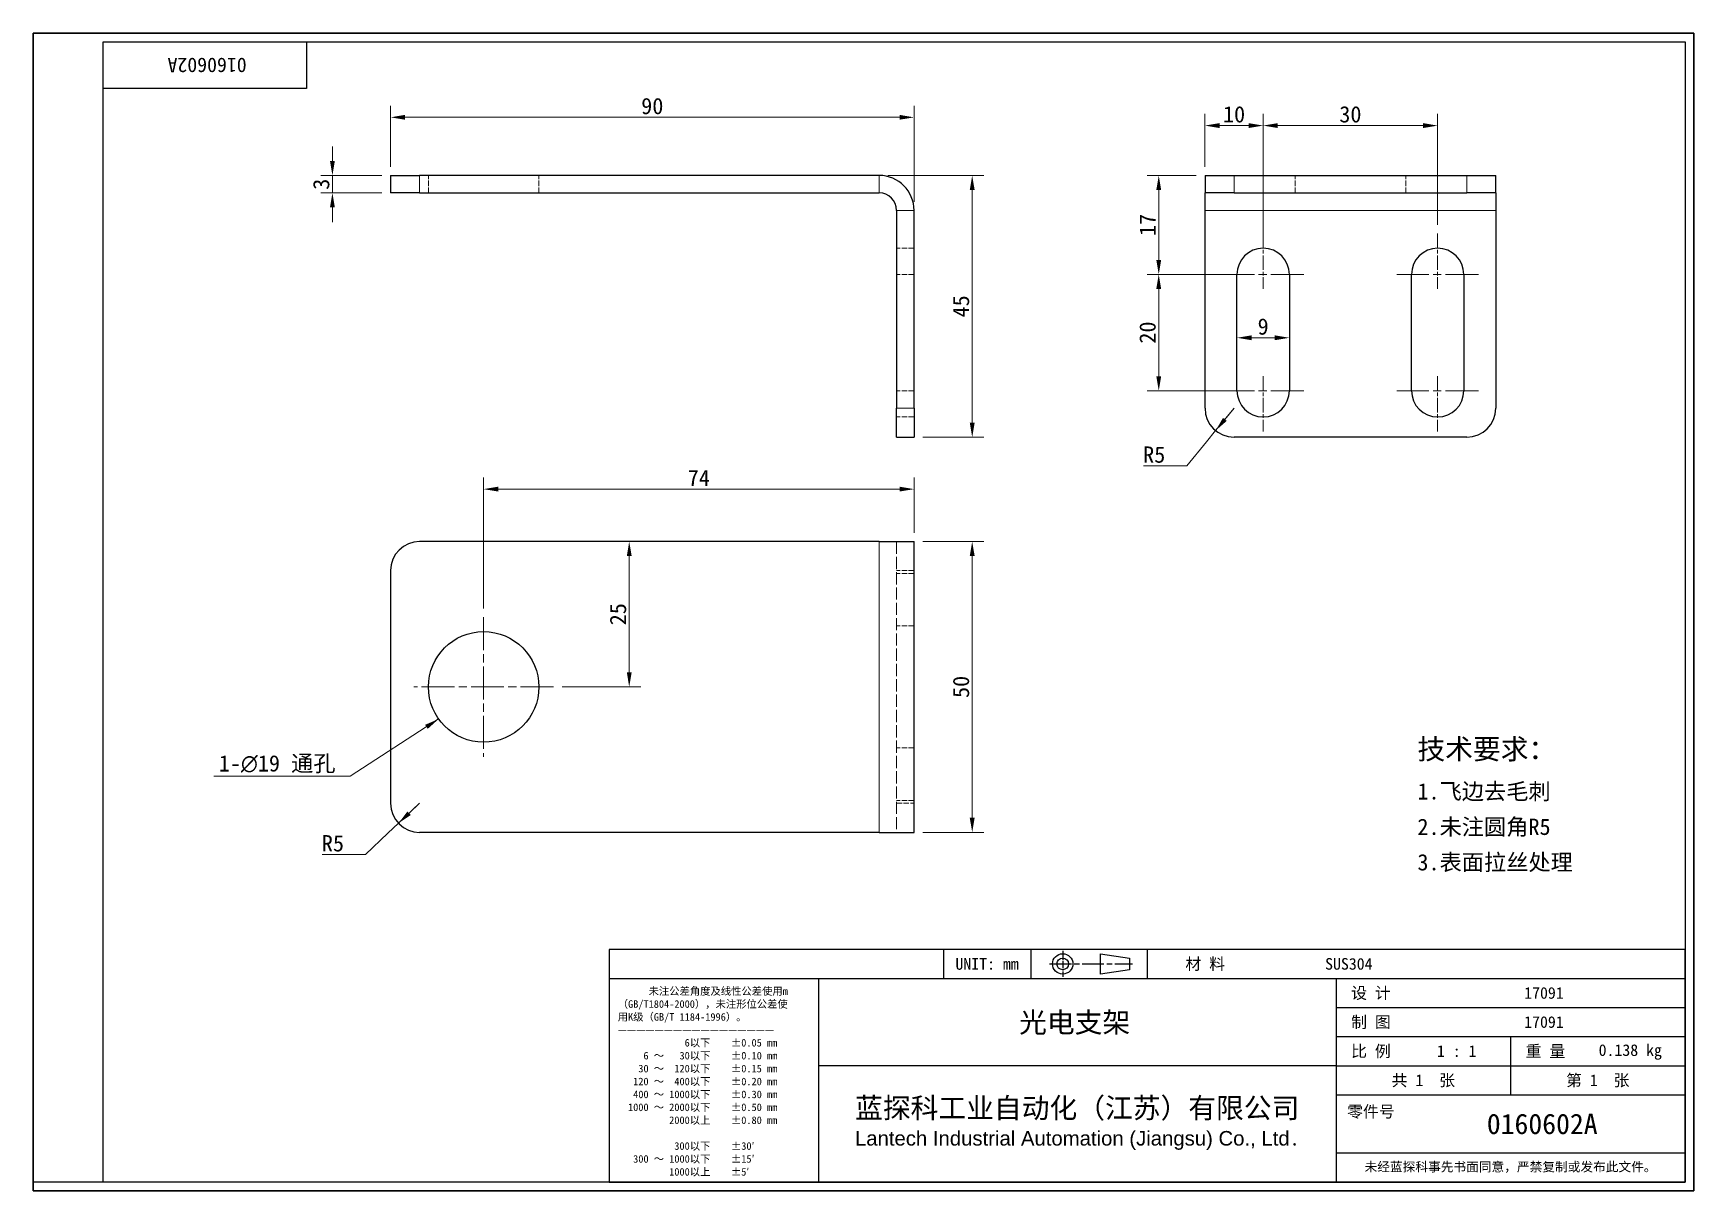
# Model space of a CAD drawing. Header units: millimetres. Extents: x 6 to 292, y 5 to 205.
import ezdxf
from ezdxf.enums import TextEntityAlignment as Align

# ---------------------------------------------------------------- set-up
doc = ezdxf.new("R2010")
doc.units = ezdxf.units.MM
doc.linetypes.add('CHAIN', pattern=[0.3543, 0.2362, -0.0295, 0.0591, -0.0295])
doc.linetypes.add('DASHED', pattern=[0.2067, 0.1654, -0.0413])
for name, color, linetype, lineweight in [('1', 7, 'Continuous', 18), ('可见 (ISO)', 7, 'Continuous', 25), ('可见窄的 (ISO)', 7, 'Continuous', 18), ('图框 (ISO)', 7, 'Continuous', 35), ('标题 (ISO)', 7, 'Continuous', 25)]:
    doc.layers.add(name, color=color, linetype=linetype, lineweight=lineweight)
for name, color, linetype, lineweight, true_color in [('中心标记 (ISO)', 1, 'CHAIN', 18, 0xff0000), ('尺寸 (ISO)', 7, 'Continuous', 18, 0x008000), ('符号 (ISO)', 7, 'Continuous', 18, 0x008000), ('隐藏 (ISO)', 5, 'DASHED', 18, 0x0000ff), ('隐藏窄的 (ISO)', 5, 'DASHED', 18, 0x0000ff)]:
    doc.layers.add(name, color=color, linetype=linetype, lineweight=lineweight, true_color=true_color)
doc.styles.add('文本样式164', font='SimSun.ttf')
doc.styles.add('文本样式165', font='SimSun.ttf')
doc.styles.add('文本样式74', font='SimSun.ttf')
doc.styles.add('最新国标', font='simfang.ttf')
doc.styles.add('注释文本 (ISO)', font='simfang.ttf')
doc.dimstyles.new('默认 (GB)', dxfattribs={"dimtxt": 2.8, "dimasz": 2.5, "dimexe": 2, "dimexo": 1.5, "dimgap": 0.5, "dimtad": 1, "dimtoh": 1, "dimdsep": 46, "dimtxsty": '最新国标', "dimcen": 0.09, "dimdle": 10, "dimclrd": 256, "dimclre": 256, "dimclrt": 256, "dimaunit": 1, "dimadec": 3, "dimazin": 2, "dimtfac": 0.535714, "dimtdec": 3, "dimtmove": 0, "dimatfit": 3, "dimfxl": 0, "dimtolj": 1, "dimlwd": -1, "dimlwe": -1, "dimarcsym": 0})
doc.dimstyles.new('默认 (GB)$7', dxfattribs={"dimtxt": 2.8, "dimasz": 2.5, "dimexe": 2, "dimexo": 1.5, "dimgap": 0.5, "dimtad": 1, "dimtoh": 1, "dimdsep": 46, "dimtxsty": '最新国标', "dimcen": 0.09, "dimdle": 10, "dimclrd": 256, "dimclre": 256, "dimclrt": 256, "dimaunit": 1, "dimadec": 3, "dimazin": 2, "dimtfac": 0.535714, "dimtdec": 3, "dimtmove": 0, "dimatfit": 3, "dimfxl": 0, "dimtolj": 1, "dimlwd": -1, "dimlwe": -1, "dimarcsym": 0})

# ---------------------------------------------------------------- blocks, each defined once
blk = doc.blocks.new('图框 最新国标')
at = {"layer": '图框 (ISO)'}
for p, q in [((6, 7), (6, 204.5)), ((6, 204.5), (291.5, 204.5)), ((291.5, 204.5), (291.5, 5.5)), ((6, 7), (6, 5.5)), ((6, 7), (6, 5.5)), ((291.5, 5.5), (6, 5.5))]:
    blk.add_line(p, q, dxfattribs=at)
at = {"layer": '图框 (ISO)', "color": 7, "linetype": 'Continuous', "lineweight": 25}
for p, q in [((18, 203), (290, 203)), ((18, 7), (18, 203)), ((18, 203), (290, 203)), ((53, 203), (53, 195)), ((290, 203), (290, 7)), ((290, 203), (290, 7)), ((53, 195), (18, 195)), ((290, 7), (6, 7)), ((290, 7), (18, 7))]:
    blk.add_line(p, q, dxfattribs=at)
at = {"layer": '图框 (ISO)', "style": '文本样式74'}
blk.add_attdef('零件代号_001', (42.7, 200.25), '', height=2.5, rotation=180, dxfattribs=at)
blk = doc.blocks.new('标题栏 副本 最新国标')
at = {"layer": '标题 (ISO)'}
for p, q in [((381.98, -183.84), (196.98, -183.84)), ((196.98, -183.84), (196.98, -223.84)), ((254.48, -183.84), (254.48, -188.84)), ((269.48, -183.84), (269.48, -188.84)), ((281.48, -188.09), (281.48, -184.59)), ((281.48, -184.59), (286.48, -185.34)), ((286.48, -185.34), (286.48, -187.34)), ((289.48, -183.84), (289.48, -188.84)), ((381.98, -223.84), (381.98, -183.84)), ((383.48, -183.84), (383.48, -225.34)), ((286.48, -187.34), (281.48, -188.09)), ((196.98, -188.84), (381.98, -188.84)), ((232.98, -188.84), (232.98, -223.84)), ((321.98, -188.84), (321.98, -223.84)), ((321.98, -193.84), (381.98, -193.84)), ((321.98, -198.84), (381.98, -198.84)), ((351.98, -198.84), (351.98, -208.84)), ((321.98, -203.84), (232.98, -203.84)), ((321.98, -203.84), (381.98, -203.84)), ((321.98, -208.84), (381.98, -208.84)), ((321.98, -218.84), (381.98, -218.84)), ((196.98, -223.84), (381.98, -223.84)), ((383.48, -225.34), (196.98, -225.34))]:
    blk.add_line(p, q, dxfattribs=at)
at = {"layer": '标题 (ISO)', "linetype": 'CHAIN', "ltscale": 5.000333}
blk.add_line((274.98, -184.09), (274.98, -188.59), dxfattribs=at)
at = {"layer": '标题 (ISO)', "linetype": 'CHAIN', "ltscale": 15.834605}
blk.add_line((272.73, -186.34), (286.98, -186.34), dxfattribs=at)
at = {"layer": '标题 (ISO)'}
for radius in [1.75, 1]:
    blk.add_circle((274.98, -186.34), radius, dxfattribs=at)
at = {"layer": '1', "style": '文本样式164'}
for s, p in [('UNIT: mm', (261.98, -186.34)), ('材 料', (299.48, -186.34)), ('设 计', (327.98, -191.34)), ('制 图', (327.98, -196.34)), ('比 例', (327.98, -201.34)), ('重 量', (357.98, -201.34)), ('共 1  张', (336.98, -206.34)), ('第 1  张', (366.98, -206.34))]:
    blk.add_text(s, height=2, dxfattribs=at).set_placement(p, align=Align.MIDDLE_CENTER)
at = {"layer": '标题 (ISO)', "style": '注释文本 (ISO)'}
for s, insert, char_height, attachment_point, line_spacing_factor in [('\\fSimSun|b0|i0;{\\H1.3000;      未注公差角度及线性公差使用m\\P}\\fSimSun|b0|i0;{\\H1.3000;（GB/T1804-2000），未注形位公差使\\P}\\fSimSun|b0|i0;{\\H1.3000;用K级（GB/T 1184-1996）。\\P}\\fSimSun|b0|i0;{\\H1.3000;—————————————————\\P}\\fSimSun|b0|i0;{\\H1.3000;             6以下    ±0.05 mm\\P}\\fSimSun|b0|i0;{\\H1.3000;     6 ～   30以下    ±0.10 mm\\P}\\fSimSun|b0|i0;{\\H1.3000;    30 ～  120以下    ±0.15 mm\\P}\\fSimSun|b0|i0;{\\H1.3000;   120 ～  400以下    ±0.20 mm\\P}\\fSimSun|b0|i0;{\\H1.3000;   400 ～ 1000以下    ±0.30 mm\\P}\\fSimSun|b0|i0;{\\H1.3000;  1000 ～ 2000以下    ±0.50 mm\\P}\\fSimSun|b0|i0;{\\H1.3000;          2000以上    ±0.80 mm\\P}\\fSimSun|b0|i0;{\\H1.3000;\\P}\\fSimSun|b0|i0;{\\H1.3000;           300以下    ±30′\\P}\\fSimSun|b0|i0;{\\H1.3000;   300 ～ 1000以下    ±15′\\P}\\fSimSun|b0|i0;{\\H1.3000;          1000以上    ±5′}', (198.48, -206.63), 1.3, 4, 1.023913), ('{\\fMicrosoft YaHei|b0|i0|c134|p34;\\H1.75x;蓝探科工业自动化（江苏）有限公司\\P\\fArial|b0|i0|c0|p34;\\H0.71429x;Lantech Industrial Automation (Jiangsu) Co., Ltd\\fFangSong|b0|i0|c134|p49;.\\H1.15195x; }', (277.48, -213.84), 2, 5, 0.978695)]:
    blk.add_mtext(s, dxfattribs=dict(at, insert=insert, char_height=char_height, attachment_point=attachment_point, line_spacing_factor=line_spacing_factor))
at = {"layer": '标题 (ISO)', "attachment_point": 5, "style": '注释文本 (ISO)'}
for s, insert, char_height in [('\\fFangSong|b0|i0;零件号', (327.98, -211.84), 2), ('\\fSimSun|b0|i0;{\\H1.6000;未经蓝探科事先书面同意，严禁复制或发布此文件。}', (351.98, -221.34), 1.6)]:
    blk.add_mtext(s, dxfattribs=dict(at, insert=insert, char_height=char_height))
at = {"layer": '标题 (ISO)'}
for tag, p, height, style in [('材料_001', (320.09, -187.33), 2, '注释文本 (ISO)'), ('设计人_001', (354.32, -192.33), 2, '注释文本 (ISO)'), ('库存编号_001', (267.49, -198.14), 3.5, '文本样式165'), ('设计人_001', (354.32, -197.33), 2, '注释文本 (ISO)'), ('视图比例_001', (339.32, -202.33), 2, '注释文本 (ISO)'), ('质量\\P3;_001', (367.12, -202.16), 2, '注释文本 (ISO)'), ('零件代号_001', (347.9, -215.59), 3.5, '文本样式165')]:
    blk.add_attdef(tag, p, '', height=height, dxfattribs=dict(at, style=style))
blk = doc.blocks.new('*D5')
at = {"layer": 'Defpoints', "color": 0, "transparency": 16777216}
for p in [(157.44, 190.04), (67.44, 180.04), (157.44, 174.04)]:
    blk.add_point(p, dxfattribs=at)
at = {"layer": '尺寸 (ISO)', "color": 116, "true_color": 0x00803f, "transparency": 16777216}
for p, q in [((67.44, 181.54), (67.44, 192.04)), ((157.44, 175.54), (157.44, 192.04)), ((69.94, 190.04), (154.94, 190.04))]:
    blk.add_line(p, q, dxfattribs=at)
for points in [[(69.94, 190.46), (69.94, 189.63), (67.44, 190.04)], [(154.94, 190.46), (154.94, 189.63), (157.44, 190.04)]]:
    blk.add_solid(points, dxfattribs=at)
at = {"layer": '尺寸 (ISO)', "transparency": 16777216, "insert": (112.44, 191.96), "char_height": 2.8, "attachment_point": 5, "style": '最新国标'}
blk.add_mtext('\\A1;90', dxfattribs=at)
blk = doc.blocks.new('*D6')
at = {"layer": 'Defpoints', "color": 0, "transparency": 16777216}
for p in [(151.44, 180.04), (157.44, 135.04), (167.44, 135.04)]:
    blk.add_point(p, dxfattribs=at)
at = {"layer": '尺寸 (ISO)', "color": 116, "true_color": 0x00803f, "transparency": 16777216}
for p, q in [((152.94, 180.04), (169.44, 180.04)), ((167.44, 177.54), (167.44, 137.54)), ((158.94, 135.04), (169.44, 135.04))]:
    blk.add_line(p, q, dxfattribs=at)
for points in [[(167.02, 177.54), (167.86, 177.54), (167.44, 180.04)], [(167.02, 137.54), (167.86, 137.54), (167.44, 135.04)]]:
    blk.add_solid(points, dxfattribs=at)
at = {"layer": '尺寸 (ISO)', "transparency": 16777216, "insert": (165.53, 157.54), "char_height": 2.8, "attachment_point": 5, "rotation": 90, "style": '最新国标'}
blk.add_mtext('\\A1;45', dxfattribs=at)
blk = doc.blocks.new('*D7')
at = {"layer": 'Defpoints', "color": 0, "transparency": 16777216}
for p in [(67.44, 180.04), (57.44, 177.04), (67.44, 177.04)]:
    blk.add_point(p, dxfattribs=at)
at = {"layer": '尺寸 (ISO)', "color": 116, "true_color": 0x00803f, "transparency": 16777216}
for p, q in [((57.44, 182.54), (57.44, 185.04)), ((65.94, 180.04), (55.44, 180.04)), ((57.44, 180.04), (57.44, 177.04)), ((65.94, 177.04), (55.44, 177.04)), ((57.44, 174.54), (57.44, 172.04))]:
    blk.add_line(p, q, dxfattribs=at)
for points in [[(57.02, 182.54), (57.86, 182.54), (57.44, 180.04)], [(57.02, 174.54), (57.86, 174.54), (57.44, 177.04)]]:
    blk.add_solid(points, dxfattribs=at)
at = {"layer": '尺寸 (ISO)', "transparency": 16777216, "insert": (55.53, 178.54), "char_height": 2.8, "attachment_point": 5, "rotation": 90, "style": '最新国标'}
blk.add_mtext('\\A1;3', dxfattribs=at)
blk = doc.blocks.new('*D8')
at = {"layer": 'Defpoints', "color": 0, "transparency": 16777216}
for p in [(157.44, 126.12), (157.44, 117.12), (83.44, 104.12)]:
    blk.add_point(p, dxfattribs=at)
at = {"layer": '尺寸 (ISO)', "color": 116, "true_color": 0x00803f, "transparency": 16777216}
for p, q in [((83.44, 105.62), (83.44, 128.12)), ((85.94, 126.12), (154.94, 126.12)), ((157.44, 118.62), (157.44, 128.12))]:
    blk.add_line(p, q, dxfattribs=at)
for points in [[(85.94, 126.54), (85.94, 125.71), (83.44, 126.12)], [(154.94, 126.54), (154.94, 125.71), (157.44, 126.12)]]:
    blk.add_solid(points, dxfattribs=at)
at = {"layer": '尺寸 (ISO)', "transparency": 16777216, "insert": (120.44, 128.04), "char_height": 2.8, "attachment_point": 5, "style": '最新国标'}
blk.add_mtext('\\A1;74', dxfattribs=at)
blk = doc.blocks.new('*D9')
at = {"layer": 'Defpoints', "color": 0, "transparency": 16777216}
for p in [(157.44, 117.12), (167.44, 117.12), (157.44, 67.12)]:
    blk.add_point(p, dxfattribs=at)
at = {"layer": '尺寸 (ISO)', "color": 116, "true_color": 0x00803f, "transparency": 16777216}
for p, q in [((158.94, 117.12), (169.44, 117.12)), ((167.44, 69.62), (167.44, 114.62)), ((158.94, 67.12), (169.44, 67.12))]:
    blk.add_line(p, q, dxfattribs=at)
for points in [[(167.02, 114.62), (167.86, 114.62), (167.44, 117.12)], [(167.02, 69.62), (167.86, 69.62), (167.44, 67.12)]]:
    blk.add_solid(points, dxfattribs=at)
at = {"layer": '尺寸 (ISO)', "transparency": 16777216, "insert": (165.53, 92.12), "char_height": 2.8, "attachment_point": 5, "rotation": 90, "style": '最新国标'}
blk.add_mtext('\\A1;50', dxfattribs=at)
blk = doc.blocks.new('*D10')
at = {"layer": 'Defpoints', "color": 0, "transparency": 16777216}
for p in [(108.47, 117.12), (113.69, 117.12), (95.44, 92.12)]:
    blk.add_point(p, dxfattribs=at)
at = {"layer": '尺寸 (ISO)', "color": 116, "true_color": 0x00803f, "transparency": 16777216}
for p, q in [((108.47, 94.62), (108.47, 114.62)), ((96.94, 92.12), (110.47, 92.12))]:
    blk.add_line(p, q, dxfattribs=at)
for points in [[(108.06, 114.62), (108.89, 114.62), (108.47, 117.12)], [(108.06, 94.62), (108.89, 94.62), (108.47, 92.12)]]:
    blk.add_solid(points, dxfattribs=at)
at = {"layer": '尺寸 (ISO)', "transparency": 16777216, "insert": (106.56, 104.62), "char_height": 2.8, "attachment_point": 5, "rotation": 90, "style": '最新国标'}
blk.add_mtext('\\A1;25', dxfattribs=at)
blk = doc.blocks.new('*D11')
at = {"layer": 'Defpoints', "color": 0, "transparency": 16777216}
for p in [(199.51, 180.04), (207.46, 180.04), (212.96, 163.04)]:
    blk.add_point(p, dxfattribs=at)
at = {"layer": '尺寸 (ISO)', "color": 116, "true_color": 0x00803f, "transparency": 16777216}
for p, q in [((205.96, 180.04), (197.51, 180.04)), ((199.51, 165.54), (199.51, 177.54)), ((211.46, 163.04), (197.51, 163.04))]:
    blk.add_line(p, q, dxfattribs=at)
for points in [[(199.09, 177.54), (199.93, 177.54), (199.51, 180.04)], [(199.09, 165.54), (199.93, 165.54), (199.51, 163.04)]]:
    blk.add_solid(points, dxfattribs=at)
at = {"layer": '尺寸 (ISO)', "transparency": 16777216, "insert": (197.6, 171.54), "char_height": 2.8, "attachment_point": 5, "rotation": 90, "style": '最新国标'}
blk.add_mtext('\\A1;17', dxfattribs=at)
blk = doc.blocks.new('*D12')
at = {"layer": 'Defpoints', "color": 0, "transparency": 16777216}
for p in [(199.51, 163.04), (212.96, 163.04), (212.96, 143.04)]:
    blk.add_point(p, dxfattribs=at)
at = {"layer": '尺寸 (ISO)', "color": 116, "true_color": 0x00803f, "transparency": 16777216}
for p, q in [((211.46, 163.04), (197.51, 163.04)), ((199.51, 145.54), (199.51, 160.54)), ((211.46, 143.04), (197.51, 143.04))]:
    blk.add_line(p, q, dxfattribs=at)
for points in [[(199.09, 160.54), (199.93, 160.54), (199.51, 163.04)], [(199.09, 145.54), (199.93, 145.54), (199.51, 143.04)]]:
    blk.add_solid(points, dxfattribs=at)
at = {"layer": '尺寸 (ISO)', "transparency": 16777216, "insert": (197.6, 153.04), "char_height": 2.8, "attachment_point": 5, "rotation": 90, "style": '最新国标'}
blk.add_mtext('\\A1;20', dxfattribs=at)
blk = doc.blocks.new('*D13')
at = {"layer": 'Defpoints', "color": 0, "transparency": 16777216}
for p in [(207.46, 188.62), (207.46, 180.04), (217.46, 170.04)]:
    blk.add_point(p, dxfattribs=at)
at = {"layer": '尺寸 (ISO)', "color": 116, "true_color": 0x00803f, "transparency": 16777216}
for p, q in [((207.46, 181.54), (207.46, 190.62)), ((214.96, 188.62), (209.96, 188.62)), ((217.46, 171.54), (217.46, 190.62))]:
    blk.add_line(p, q, dxfattribs=at)
for points in [[(209.96, 189.04), (209.96, 188.2), (207.46, 188.62)], [(214.96, 189.04), (214.96, 188.2), (217.46, 188.62)]]:
    blk.add_solid(points, dxfattribs=at)
at = {"layer": '尺寸 (ISO)', "transparency": 16777216, "insert": (212.46, 190.54), "char_height": 2.8, "attachment_point": 5, "style": '最新国标'}
blk.add_mtext('\\A1;10', dxfattribs=at)
blk = doc.blocks.new('*D14')
at = {"layer": 'Defpoints', "color": 0, "transparency": 16777216}
for p in [(217.46, 188.62), (247.46, 170.04), (217.46, 167.54)]:
    blk.add_point(p, dxfattribs=at)
at = {"layer": '尺寸 (ISO)', "color": 116, "true_color": 0x00803f, "transparency": 16777216}
for p, q in [((217.46, 169.04), (217.46, 190.62)), ((244.96, 188.62), (219.96, 188.62)), ((247.46, 171.54), (247.46, 190.62))]:
    blk.add_line(p, q, dxfattribs=at)
for points in [[(219.96, 189.04), (219.96, 188.2), (217.46, 188.62)], [(244.96, 189.04), (244.96, 188.2), (247.46, 188.62)]]:
    blk.add_solid(points, dxfattribs=at)
at = {"layer": '尺寸 (ISO)', "transparency": 16777216, "insert": (232.46, 190.54), "char_height": 2.8, "attachment_point": 5, "style": '最新国标'}
blk.add_mtext('\\A1;30', dxfattribs=at)
blk = doc.blocks.new('*D15')
at = {"layer": 'Defpoints', "color": 0, "transparency": 16777216}
for p in [(212.96, 152.14), (221.96, 152.14), (221.96, 152.14)]:
    blk.add_point(p, dxfattribs=at)
at = {"layer": '尺寸 (ISO)', "color": 116, "true_color": 0x00803f, "transparency": 16777216}
blk.add_line((215.46, 152.14), (219.46, 152.14), dxfattribs=at)
for points in [[(215.46, 152.56), (215.46, 151.73), (212.96, 152.14)], [(219.46, 152.56), (219.46, 151.73), (221.96, 152.14)]]:
    blk.add_solid(points, dxfattribs=at)
at = {"layer": '尺寸 (ISO)', "transparency": 16777216, "insert": (217.46, 154.06), "char_height": 2.8, "attachment_point": 5, "style": '最新国标'}
blk.add_mtext('\\A1;9', dxfattribs=at)
blk = doc.blocks.new('*D16')
at = {"layer": 'Defpoints', "color": 0, "transparency": 16777216}
for p in [(212.46, 140.04), (209.29, 136.18)]:
    blk.add_point(p, dxfattribs=at)
at = {"layer": '尺寸 (ISO)', "color": 116, "true_color": 0x00803f, "transparency": 16777216}
for p, q in [((212.46, 140.04), (209.29, 136.18)), ((210.88, 138.11), (212.46, 140.04)), ((204.33, 130.12), (207.71, 134.24)), ((209.29, 136.18), (207.71, 134.24)), ((196.87, 130.12), (204.33, 130.12))]:
    blk.add_line(p, q, dxfattribs=at)
blk.add_solid([(210.56, 138.37), (211.2, 137.85), (209.29, 136.18)], dxfattribs=at)
at = {"layer": '尺寸 (ISO)', "transparency": 16777216, "insert": (198.73, 132.04), "char_height": 2.8, "attachment_point": 5, "style": '最新国标'}
blk.add_mtext('\\A1;R5', dxfattribs=at)
blk = doc.blocks.new('*D17')
at = {"layer": 'Defpoints', "color": 0, "transparency": 16777216}
for p in [(72.44, 72.12), (68.81, 68.68)]:
    blk.add_point(p, dxfattribs=at)
at = {"layer": '尺寸 (ISO)', "color": 116, "true_color": 0x00803f, "transparency": 16777216}
for p, q in [((72.44, 72.12), (68.81, 68.68)), ((70.63, 70.4), (72.44, 72.12)), ((68.81, 68.68), (66.99, 66.97)), ((63.12, 63.3), (66.99, 66.97)), ((55.67, 63.3), (63.12, 63.3))]:
    blk.add_line(p, q, dxfattribs=at)
blk.add_solid([(70.34, 70.71), (70.91, 70.1), (68.81, 68.68)], dxfattribs=at)
at = {"layer": '尺寸 (ISO)', "transparency": 16777216, "insert": (57.53, 65.22), "char_height": 2.8, "attachment_point": 5, "style": '最新国标'}
blk.add_mtext('\\A1;R5', dxfattribs=at)

msp = doc.modelspace()

# ---------------------------------------------------------------- linework, layer by layer
at = {"layer": '中心标记 (ISO)', "ltscale": 10.556371}
for p, q in [((217.4644, 170.0421), (217.4644, 160.5421)), ((247.4644, 170.0421), (247.4644, 160.5421)), ((217.4644, 145.5421), (217.4644, 136.0421)), ((247.4644, 145.5421), (247.4644, 136.0421))]:
    msp.add_line(p, q, dxfattribs=at)
at = {"layer": '中心标记 (ISO)', "ltscale": 23.990969}
for p, q in [((224.4644, 163.0421), (210.4644, 163.0421)), ((254.4644, 163.0421), (240.4644, 163.0421)), ((224.4644, 143.0421), (210.4644, 143.0421)), ((254.4644, 143.0421), (240.4644, 143.0421)), ((83.4417, 104.122), (83.4417, 80.122)), ((95.4417, 92.122), (71.4417, 92.122))]:
    msp.add_line(p, q, dxfattribs=at)
at = {"layer": '可见 (ISO)'}
for p, q in [((67.4417, 180.0421), (72.4417, 180.0421)), ((67.4417, 180.0421), (67.4417, 177.0421)), ((151.4417, 180.0421), (72.4417, 180.0421)), ((207.4644, 180.0421), (212.4644, 180.0421)), ((207.4644, 180.0421), (207.4644, 177.0421)), ((212.4644, 180.0421), (252.4644, 180.0421)), ((252.4644, 180.0421), (257.4644, 180.0421)), ((257.4644, 177.0421), (257.4644, 180.0421)), ((72.4417, 177.0421), (67.4417, 177.0421)), ((72.4417, 177.0421), (151.4417, 177.0421)), ((212.4644, 177.0421), (207.4644, 177.0421)), ((207.4644, 174.0421), (207.4644, 177.0421)), ((212.4644, 177.0421), (252.4644, 177.0421)), ((257.4644, 177.0421), (252.4644, 177.0421)), ((257.4644, 177.0421), (257.4644, 174.0421)), ((154.4417, 174.0421), (154.4417, 140.0421)), ((157.4417, 140.0421), (157.4417, 174.0421)), ((207.4644, 140.0421), (207.4644, 174.0421)), ((257.4644, 174.0421), (257.4644, 140.0421)), ((212.9644, 143.0421), (212.9644, 163.0421)), ((221.9644, 163.0421), (221.9644, 143.0421)), ((242.9644, 143.0421), (242.9644, 163.0421)), ((251.9644, 163.0421), (251.9644, 143.0421)), ((154.4417, 135.0421), (154.4417, 140.0421)), ((157.4417, 140.0421), (157.4417, 135.0421)), ((154.4417, 135.0421), (157.4417, 135.0421)), ((252.4644, 135.0421), (212.4644, 135.0421)), ((151.4417, 117.122), (72.4417, 117.122)), ((151.4417, 117.122), (157.4417, 117.122)), ((157.4417, 67.122), (157.4417, 117.122)), ((67.4417, 112.122), (67.4417, 72.122)), ((151.4417, 67.122), (72.4417, 67.122)), ((151.4417, 67.122), (157.4417, 67.122))]:
    msp.add_line(p, q, dxfattribs=at)
msp.add_circle((83.4417, 92.122), 9.5, dxfattribs=at)
for centre, radius, start, end in [((151.4417, 174.0421), 6, 0, 90), ((151.4417, 174.0421), 3, 0, 90), ((217.4644, 163.0421), 4.5, 0, 180), ((247.4644, 163.0421), 4.5, 0, 180), ((217.4644, 143.0421), 4.5, 180, 0), ((247.4644, 143.0421), 4.5, 180, 0), ((212.4644, 140.0421), 5, 180, 270), ((252.4644, 140.0421), 5, 270, 0), ((72.4417, 112.122), 5, 90, 180), ((72.4417, 72.122), 5, 180, 270)]:
    msp.add_arc(centre, radius, start, end, dxfattribs=at)
at = {"layer": '可见窄的 (ISO)'}
for p, q in [((72.4417, 177.0421), (72.4417, 180.0421)), ((151.4417, 177.0421), (151.4417, 180.0421)), ((212.4644, 177.0421), (212.4644, 180.0421)), ((252.4644, 180.0421), (252.4644, 177.0421)), ((154.4417, 174.0421), (157.4417, 174.0421)), ((207.4644, 174.0421), (257.4644, 174.0421)), ((157.4417, 140.0421), (154.4417, 140.0421)), ((151.4417, 67.122), (151.4417, 117.122))]:
    msp.add_line(p, q, dxfattribs=at)
at = {"layer": '隐藏 (ISO)', "ltscale": 5.71399}
for p, q in [((73.9417, 177.0421), (73.9417, 180.0421)), ((92.9417, 177.0421), (92.9417, 180.0421)), ((222.9644, 177.0421), (222.9644, 180.0421)), ((241.9644, 177.0421), (241.9644, 180.0421)), ((157.4417, 167.5421), (154.4417, 167.5421)), ((157.4417, 138.5421), (154.4417, 138.5421)), ((157.4417, 111.622), (154.4417, 111.622)), ((157.4417, 102.622), (154.4417, 102.622)), ((157.4417, 81.622), (154.4417, 81.622)), ((157.4417, 72.622), (154.4417, 72.622))]:
    msp.add_line(p, q, dxfattribs=at)
at = {"layer": '隐藏 (ISO)', "ltscale": 12.731393}
msp.add_line((154.4417, 117.122), (154.4417, 67.122), dxfattribs=at)
at = {"layer": '隐藏窄的 (ISO)', "ltscale": 5.71399}
for p, q in [((157.4417, 163.0421), (154.4417, 163.0421)), ((157.4417, 143.0421), (154.4417, 143.0421)), ((157.4417, 112.122), (154.4417, 112.122)), ((154.4417, 72.122), (157.4417, 72.122))]:
    msp.add_line(p, q, dxfattribs=at)

# ---------------------------------------------------------------- block references
msp.add_blockref('图框 最新国标', (0, 0)).add_auto_attribs({'零件代号_001': '0160602A'})
ref = msp.add_blockref('标题栏 副本 最新国标', (-91.9825, 230.8443))
ref.add_attrib('零件代号_001', '0160602A', (255.9204, 15.25), dxfattribs={"layer": '标题 (ISO)', "height": 3.5, "style": '文本样式165'})
ref.add_attrib('库存编号_001', '光电支架', (175.5084, 32.7011), dxfattribs={"layer": '标题 (ISO)', "height": 3.5, "style": '文本样式165'})
ref.add_attrib('质量\\P3;_001', '0.138 kg', (275.1371, 28.6829), dxfattribs={"layer": '标题 (ISO)', "height": 2, "style": '注释文本 (ISO)'})
ref.add_attrib('视图比例_001', '1 : 1', (247.3371, 28.5171), dxfattribs={"layer": '标题 (ISO)', "height": 2, "style": '注释文本 (ISO)'})
ref.add_attrib('设计人_001', '17091', (262.3371, 38.5114), dxfattribs={"layer": '标题 (ISO)', "height": 2, "style": '注释文本 (ISO)'})
ref.add_attrib('设计人_001', '17091', (262.3371, 33.5114), dxfattribs={"layer": '标题 (ISO)', "height": 2, "style": '注释文本 (ISO)'})
ref.add_attrib('材料_001', 'SUS304', (228.1114, 43.5114), dxfattribs={"layer": '标题 (ISO)', "height": 2, "style": '注释文本 (ISO)'})

# ---------------------------------------------------------------- texts
at = {"layer": '符号 (ISO)'}
for s, insert, char_height, width, attachment_point, line_spacing_factor, style in [('{\\H1.75x;技术要求：\\H0.8x;\\P1.飞边去毛刺\\P2.未注圆角R5\\P3.表面拉丝处理}', (243.9847, 71.7266), 2, 29.34269, 4, 1.305367, '注释文本 (ISO)'), ('1-\\fAIGDT|b0|i0;{\\H2.8000;n}\\fFangSong|b0|i0;{\\H2.8000;19 通孔}', (57.9743, 77.273), 2.8, 22.221006, 9, 0.49, '最新国标')]:
    msp.add_mtext(s, dxfattribs=dict(at, insert=insert, char_height=char_height, width=width, attachment_point=attachment_point, line_spacing_factor=line_spacing_factor, style=style))

# ---------------------------------------------------------------- dimensions: what is measured, and where the dimension line sits
at = {"layer": '尺寸 (ISO)', "color": 116, "true_color": 0x00803f}
for base, p1, p2, override, picture, middle in [((157.4417, 190.0421), (67.4417, 180.0421), (157.4417, 174.0421), {"dimgap": 0.5, "dimtoh": 0, "dimdec": 2, "dimtol": 0, "dimlim": 0, "dimtp": 0, "dimtm": 0, "dimtdec": 3, "dimtofl": 0, "dimatfit": 1}, '*D5', (112.4417, 190.0421)), ((221.9644, 152.1428), (212.9644, 152.1428), (221.9644, 152.1428), {"dimgap": 0.5, "dimtoh": 0, "dimdec": 2, "dimse1": 1, "dimse2": 1, "dimtol": 0, "dimlim": 0, "dimtp": 0, "dimtm": 0, "dimtdec": 3, "dimtofl": 0, "dimatfit": 1}, '*D15', (217.4644, 152.1428))]:
    dim = msp.add_linear_dim(base=base, p1=p1, p2=p2, dimstyle='默认 (GB)', override=override, dxfattribs=at)
    dim.commit()
    dim.dimension.update_dxf_attribs({"geometry": picture, "text_midpoint": middle, "dimtype": 160})
for base, p1, p2, angle, override, picture, middle in [((207.4644, 188.6198), (217.4644, 170.0421), (207.4644, 180.0421), 180, {"dimgap": 0.5, "dimtoh": 0, "dimdec": 2, "dimtol": 0, "dimlim": 0, "dimtp": 0, "dimtm": 0, "dimtdec": 3, "dimtofl": 0, "dimatfit": 1}, '*D13', (212.4644, 188.6198)), ((217.4644, 188.6198), (247.4644, 170.0421), (217.4644, 167.5421), 180, {"dimgap": 0.5, "dimtoh": 0, "dimdec": 2, "dimtol": 0, "dimlim": 0, "dimtp": 0, "dimtm": 0, "dimtdec": 3, "dimtofl": 0, "dimatfit": 1}, '*D14', (232.4644, 188.6198)), ((57.4417, 177.0421), (67.4417, 180.0421), (67.4417, 177.0421), 90, {"dimgap": 0.5, "dimtoh": 0, "dimdec": 2, "dimtol": 0, "dimlim": 0, "dimtp": 0, "dimtm": 0, "dimtdec": 3, "dimtofl": 1, "dimatfit": 1}, '*D7', (57.4417, 178.5421)), ((167.4417, 135.0421), (151.4417, 180.0421), (157.4417, 135.0421), 90, {"dimgap": 0.5, "dimtoh": 0, "dimdec": 2, "dimtol": 0, "dimlim": 0, "dimtp": 0, "dimtm": 0, "dimtdec": 3, "dimtofl": 0, "dimatfit": 1}, '*D6', (167.4417, 157.5421)), ((199.5115, 180.0421), (212.9644, 163.0421), (207.4644, 180.0421), 90, {"dimgap": 0.5, "dimtoh": 0, "dimdec": 2, "dimtol": 0, "dimlim": 0, "dimtp": 0, "dimtm": 0, "dimtdec": 3, "dimtofl": 0, "dimatfit": 1}, '*D11', (199.5115, 171.5421)), ((199.5115, 163.0421), (212.9644, 143.0421), (212.9644, 163.0421), 90, {"dimgap": 0.5, "dimtoh": 0, "dimdec": 2, "dimtol": 0, "dimlim": 0, "dimtp": 0, "dimtm": 0, "dimtdec": 3, "dimtofl": 0, "dimatfit": 1}, '*D12', (199.5115, 153.0421)), ((157.4417, 126.122), (83.4417, 104.122), (157.4417, 117.122), 180, {"dimgap": 0.5, "dimtoh": 0, "dimdec": 2, "dimtol": 0, "dimlim": 0, "dimtp": 0, "dimtm": 0, "dimtdec": 3, "dimtofl": 0, "dimatfit": 1}, '*D8', (120.4417, 126.122)), ((108.4727, 117.122), (95.4417, 92.122), (113.6946, 117.122), 90, {"dimgap": 0.5, "dimtoh": 0, "dimdec": 2, "dimse2": 1, "dimtol": 0, "dimlim": 0, "dimtp": 0, "dimtm": 0, "dimtdec": 3, "dimtofl": 0, "dimatfit": 1}, '*D10', (108.4727, 104.622)), ((167.4417, 117.122), (157.4417, 67.122), (157.4417, 117.122), 90, {"dimgap": 0.5, "dimtoh": 0, "dimdec": 2, "dimtol": 0, "dimlim": 0, "dimtp": 0, "dimtm": 0, "dimtdec": 3, "dimtofl": 0, "dimatfit": 1}, '*D9', (167.4417, 92.122))]:
    dim = msp.add_linear_dim(base=base, p1=p1, p2=p2, angle=angle, dimstyle='默认 (GB)', override=override, dxfattribs=at)
    dim.commit()
    dim.dimension.update_dxf_attribs({"geometry": picture, "text_midpoint": middle, "dimtype": 160})
for center, mpoint, picture, middle in [((212.4644, 140.0421), (209.2931, 136.1765), '*D16', (198.7297, 130.1214)), ((72.4417, 72.122), (68.8104, 68.6849), '*D17', (57.5265, 63.3009))]:
    dim = msp.add_radius_dim(center=center, mpoint=mpoint, dimstyle='默认 (GB)', override={"dimgap": 0.5, "dimtih": 1, "dimdec": 2, "dimlfac": 1, "dimcen": 0, "dimtol": 0, "dimlim": 0, "dimtp": 0, "dimtm": 0, "dimtdec": 3}, dxfattribs=at)
    dim.commit()
    dim.dimension.update_dxf_attribs({"geometry": picture, "text_midpoint": middle, "dimtype": 164})

# ---------------------------------------------------------------- leaders
at = {"layer": '符号 (ISO)', "annotation_type": 0, "has_hookline": 1, "hookline_direction": 1, "text_width": 20.905}
msp.add_leader([(75.7064, 86.6071), (60.4743, 76.8064), (57.9743, 76.8064)], dimstyle='默认 (GB)$7', override={"dimgap": 0, "dimtad": 1}, dxfattribs=at)

doc.saveas('drawing.dxf')
